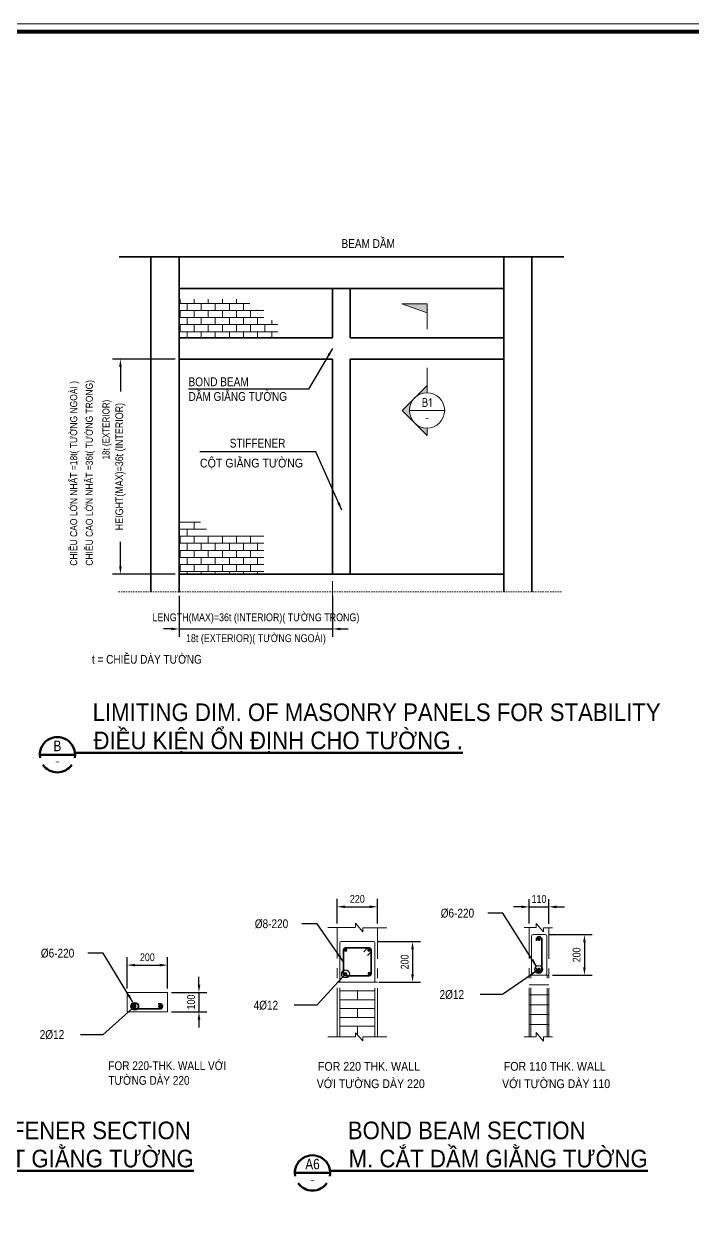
# Model space of a CAD drawing. Header units: millimetres. Extents: x -88960 to 836140, y 175458 to 320791.
# Drawn here: x 788214 to 805283, y 202970 to 233358 of the extents above; entities that cross this region are included whole.
import ezdxf
from ezdxf.enums import TextEntityAlignment as Align

# ---------------------------------------------------------------- set-up
doc = ezdxf.new("R2010")
doc.units = ezdxf.units.MM
doc.header["$LTSCALE"] = 1000
doc.linetypes.add('CENTER', pattern=[2, 1.25, -0.25, 0.25, -0.25])
doc.linetypes.add('DOT', pattern=[0.25, 0, -0.25])
doc.layers.get('0').update_dxf_attribs({"linetype": 'CONTINUOUS'})
doc.layers.get('DEFPOINTS').update_dxf_attribs({"linetype": 'CONTINUOUS'})
for name, color, linetype, lineweight in [('Ap0101_grid', 145, 'CENTER', 18), ('Ap0102_dim', 145, 'CONTINUOUS', 25), ('Ap0104_leader', 145, 'CONTINUOUS', 25), ('Ap0202_T', 141, 'CONTINUOUS', 25), ('Ap0205_T', 253, 'CONTINUOUS', 50), ('Ap0310_PSS', 130, 'CONTINUOUS', 18), ('Ap0311_H', 8, 'CONTINUOUS', 15), ('Ap0314_Kh', 253, 'CONTINUOUS', 15), ('Ap0402_Reinf.S', 6, 'CONTINUOUS', 35)]:
    doc.layers.add(name, color=color, linetype=linetype, lineweight=lineweight)
doc.styles.add('Arial', font='arial.ttf', dxfattribs={"width": 0.8})
doc.styles.add('ISOCP', font='isocp.shx')
doc.styles.add('S-TEXT18', font='ISOCP.shx')
doc.styles.add('S-TEXT25', font='VN_VNI.shx', dxfattribs={"width": 0.85})
doc.styles.add('S-TEXT50', font='VHELVEN_0.TTF', dxfattribs={"width": 0.9})
doc.dimstyles.new('SDIM_100_STD', dxfattribs={"dimscale": 100, "dimtxt": 2, "dimasz": 2, "dimexe": 2, "dimexo": 1, "dimgap": 1, "dimtad": 1, "dimdec": 0, "dimtxsty": 'S-TEXT25', "dimcen": 2.5, "dimdle": 2, "dimclrd": 256, "dimclre": 256, "dimclrt": 7, "dimadec": 0, "dimazin": 0, "dimtfac": 1, "dimtdec": 0, "dimtix": 1, "dimtmove": 0, "dimatfit": 3, "dimfxl": 1, "dimarcsym": 0})
pattern_1 = [(0, (754185.3, 182788.11), (0, 180.18), []), (90, (754185.3, 182788.11), (-180.18, 180.18), [180.18, -180.18])]

# ---------------------------------------------------------------- blocks, each defined once
blk = doc.blocks.new('*D979')
at = {"layer": 'Ap0104_leader', "lineweight": -2, "transparency": 16777216}
for p, q in [((792082, 224793), (790481, 224793)), ((790681, 224593), (790681, 223966)), ((790681, 219497), (790681, 220123)), ((792082, 219297), (790481, 219297))]:
    blk.add_line(p, q, dxfattribs=at)
at = {"layer": 'Ap0104_leader', "transparency": 16777216}
for points in [[(790648, 224593), (790714, 224593), (790681, 224793)], [(790648, 219497), (790714, 219497), (790681, 219297)]]:
    blk.add_solid(points, dxfattribs=at)
at = {"layer": 'DEFPOINTS', "color": 0, "transparency": 16777216}
for p in [(792182, 224793), (790681, 219297), (792182, 219297)]:
    blk.add_point(p, dxfattribs=at)
at = {"layer": 'Ap0104_leader', "color": 7, "transparency": 16777216, "insert": (790681, 222045), "char_height": 200, "attachment_point": 5, "rotation": 90, "style": 'S-TEXT25'}
blk.add_mtext('HEIGHT(MAX)=36t (INTERIOR)', dxfattribs=at)
blk = doc.blocks.new('*D988')
at = {"layer": 'Ap0102_dim', "lineweight": -2, "transparency": 16777216}
for p, q in [((796213, 210370), (796213, 211000)), ((797249, 210370), (797249, 211000)), ((796413, 210800), (797049, 210800))]:
    blk.add_line(p, q, dxfattribs=at)
at = {"layer": 'Ap0102_dim', "transparency": 16777216}
for points in [[(796413, 210833), (796413, 210766), (796213, 210800)], [(797049, 210833), (797049, 210766), (797249, 210800)]]:
    blk.add_solid(points, dxfattribs=at)
at = {"layer": 'DEFPOINTS', "color": 0, "transparency": 16777216}
for p in [(797249, 210800), (796213, 210270), (797249, 210270)]:
    blk.add_point(p, dxfattribs=at)
at = {"layer": 'Ap0102_dim', "color": 7, "transparency": 16777216, "insert": (796731, 211000), "char_height": 200, "attachment_point": 5, "style": 'S-TEXT25'}
blk.add_mtext('220', dxfattribs=at)
blk = doc.blocks.new('*D989')
at = {"layer": 'Ap0102_dim', "lineweight": -2, "transparency": 16777216}
for p, q in [((801123, 210370), (801123, 210997)), ((801619, 210365), (801619, 210997)), ((800923, 210797), (800723, 210797)), ((801123, 210797), (801619, 210797)), ((801819, 210797), (802019, 210797))]:
    blk.add_line(p, q, dxfattribs=at)
at = {"layer": 'Ap0102_dim', "transparency": 16777216}
for points in [[(800923, 210830), (800923, 210763), (801123, 210797)], [(801819, 210830), (801819, 210763), (801619, 210797)]]:
    blk.add_solid(points, dxfattribs=at)
at = {"layer": 'DEFPOINTS', "color": 0, "transparency": 16777216}
for p in [(801619, 210797), (801123, 210270), (801619, 210265)]:
    blk.add_point(p, dxfattribs=at)
at = {"layer": 'Ap0102_dim', "color": 7, "transparency": 16777216, "insert": (801371, 210997), "char_height": 200, "attachment_point": 5, "style": 'S-TEXT25'}
blk.add_mtext('110', dxfattribs=at)
blk = doc.blocks.new('*D990')
at = {"layer": 'Ap0102_dim', "lineweight": -2, "transparency": 16777216}
for p, q in [((797250, 209909), (798341, 209909)), ((798141, 209709), (798141, 209073)), ((797277, 208873), (798341, 208873))]:
    blk.add_line(p, q, dxfattribs=at)
at = {"layer": 'Ap0102_dim', "transparency": 16777216}
for points in [[(798107, 209709), (798174, 209709), (798141, 209909)], [(798107, 209073), (798174, 209073), (798141, 208873)]]:
    blk.add_solid(points, dxfattribs=at)
at = {"layer": 'DEFPOINTS', "color": 0, "transparency": 16777216}
for p in [(797150, 209909), (797177, 208873), (798141, 208873)]:
    blk.add_point(p, dxfattribs=at)
at = {"layer": 'Ap0102_dim', "color": 7, "transparency": 16777216, "insert": (797941, 209391), "char_height": 200, "attachment_point": 5, "rotation": 90, "style": 'S-TEXT25'}
blk.add_mtext('200', dxfattribs=at)
blk = doc.blocks.new('*D991')
at = {"layer": 'Ap0102_dim', "lineweight": -2, "transparency": 16777216}
for p, q in [((801628, 210089), (802731, 210089)), ((802531, 209889), (802531, 209253)), ((801719, 209053), (802731, 209053))]:
    blk.add_line(p, q, dxfattribs=at)
at = {"layer": 'Ap0102_dim', "transparency": 16777216}
for points in [[(802497, 209889), (802564, 209889), (802531, 210089)], [(802497, 209253), (802564, 209253), (802531, 209053)]]:
    blk.add_solid(points, dxfattribs=at)
at = {"layer": 'DEFPOINTS', "color": 0, "transparency": 16777216}
for p in [(801528, 210089), (801619, 209053), (802531, 209053)]:
    blk.add_point(p, dxfattribs=at)
at = {"layer": 'Ap0102_dim', "color": 7, "transparency": 16777216, "insert": (802331, 209571), "char_height": 200, "attachment_point": 5, "rotation": 90, "style": 'S-TEXT25'}
blk.add_mtext('200', dxfattribs=at)
blk = doc.blocks.new('*D997')
at = {"layer": 'Ap0102_dim', "lineweight": -2, "transparency": 16777216}
for p, q in [((792687, 208813), (792687, 209013)), ((791987, 208613), (792887, 208613)), ((792687, 208613), (792687, 208117)), ((791987, 208117), (792887, 208117)), ((792687, 207917), (792687, 207717))]:
    blk.add_line(p, q, dxfattribs=at)
at = {"layer": 'Ap0102_dim', "transparency": 16777216}
for points in [[(792654, 208813), (792721, 208813), (792687, 208613)], [(792654, 207917), (792721, 207917), (792687, 208117)]]:
    blk.add_solid(points, dxfattribs=at)
at = {"layer": 'DEFPOINTS', "color": 0, "transparency": 16777216}
for p in [(791887, 208613), (791887, 208117), (792687, 208117)]:
    blk.add_point(p, dxfattribs=at)
at = {"layer": 'Ap0102_dim', "color": 7, "transparency": 16777216, "insert": (792487, 208365), "char_height": 200, "attachment_point": 5, "rotation": 90, "style": 'S-TEXT25'}
blk.add_mtext('100', dxfattribs=at)
blk = doc.blocks.new('*D998')
at = {"layer": 'Ap0102_dim', "lineweight": -2, "transparency": 16777216}
for p, q in [((790851, 208713), (790851, 209509)), ((791887, 208713), (791887, 209509)), ((791051, 209309), (791687, 209309))]:
    blk.add_line(p, q, dxfattribs=at)
at = {"layer": 'Ap0102_dim', "transparency": 16777216}
for points in [[(791051, 209342), (791051, 209275), (790851, 209309)], [(791687, 209342), (791687, 209275), (791887, 209309)]]:
    blk.add_solid(points, dxfattribs=at)
at = {"layer": 'DEFPOINTS', "color": 0, "transparency": 16777216}
for p in [(791887, 209309), (790851, 208613), (791887, 208613)]:
    blk.add_point(p, dxfattribs=at)
at = {"layer": 'Ap0102_dim', "color": 7, "transparency": 16777216, "insert": (791369, 209509), "char_height": 200, "attachment_point": 5, "style": 'S-TEXT25'}
blk.add_mtext('200', dxfattribs=at)
blk = doc.blocks.new('S007')
at = {"layer": 'Ap0202_T', "lineweight": 25, "style": 'ISOCP', "width": 1}
blk.add_attdef('SSCALE', text='', height=2.5, dxfattribs=at).set_placement((0, -2.36), align=Align.TOP_CENTER)
at = {"layer": 'Ap0205_T', "ltscale": 100, "style": 'Arial', "width": 0.8}
for tag, p in [('HEADING_1', (0, 7.99)), ('%%UHEADING_2', (0, 0))]:
    blk.add_attdef(tag, text='', height=5, dxfattribs=at).set_placement(p, align=Align.BOTTOM_CENTER)
blk = doc.blocks.new('S008')
at = {"color": 0}
blk.add_line((-5, 0), (5, 0), dxfattribs=at)
for start_param, end_param in [(6.107277, 9.600681), (10.037379, 11.953764)]:
    blk.add_ellipse((0, 0), major_axis=(5, 0), ratio=1, start_param=start_param, end_param=end_param, dxfattribs=at)
at = {"layer": 'Ap0202_T', "style": 'Arial', "width": 0.8}
blk.add_attdef('DETT', text='', height=3, dxfattribs=at).set_placement((0, 0.11), align=Align.BOTTOM_CENTER)
at = {"layer": 'Ap0202_T', "lineweight": 35, "style": 'ISOCP', "width": 1}
blk.add_attdef('C/REF', text='', height=2, dxfattribs=at).set_placement((0, -0.88), align=Align.TOP_CENTER)
blk = doc.blocks.new('*D1004')
at = {"layer": 'Ap0202_T', "lineweight": -2, "transparency": 16777216}
for p, q in [((792182, 218747), (792182, 217697)), ((796101, 218747), (796101, 217697)), ((791982, 217897), (791782, 217897)), ((792182, 217897), (796101, 217897)), ((796301, 217897), (796501, 217897))]:
    blk.add_line(p, q, dxfattribs=at)
at = {"layer": 'Ap0202_T', "transparency": 16777216}
for points in [[(791982, 217931), (791982, 217864), (792182, 217897)], [(796301, 217931), (796301, 217864), (796101, 217897)]]:
    blk.add_solid(points, dxfattribs=at)
at = {"layer": 'DEFPOINTS', "color": 0, "transparency": 16777216}
for p in [(792182, 218847), (796101, 218847), (796101, 217897)]:
    blk.add_point(p, dxfattribs=at)
at = {"layer": 'Ap0202_T', "color": 7, "transparency": 16777216, "char_height": 200, "attachment_point": 5, "style": 'S-TEXT25'}
for s, insert in [('LENGTH(MAX)=36t (INTERIOR)( TÖÔØNG TRONG)', (794142, 218164)), ('18t (EXTERIOR)( TÖÔØNG NGOAØI)', (794142, 217631))]:
    blk.add_mtext(s, dxfattribs=dict(at, insert=insert))
blk = doc.blocks.new('S002h')
h = blk.add_hatch(color=256)
h.paths.add_polyline_path([(0, -7.07), (0, -5, -0.198356), (-3.53, -3.54)])
h.paths.add_polyline_path([(0, 5), (0, 7.07), (-7.07, 0), (-3.54, -3.53, -0.667404)])
at = {"color": 0, "linetype": 'ByBlock'}
for p, q in [((0, 7.07), (-7.07, 0)), ((-7.07, 0), (0, -7.07)), ((0, -7.07), (0, -5))]:
    blk.add_line(p, q, dxfattribs=at)
at = {"color": 0}
blk.add_line((5, 0), (-5, 0), dxfattribs=at)
at = {"color": 0, "linetype": 'ByBlock'}
blk.add_lwpolyline([(0, 5), (0, 12.07)], dxfattribs=at)
at = {"color": 0}
blk.add_circle((0, 0), 5, dxfattribs=at)
at = {"color": 0, "linetype": 'ByBlock', "style": 'ISOCP'}
blk.add_attdef('SM', text='', height=2.5, dxfattribs=at).set_placement((0, 1), align=Align.CENTER)
at = {"color": 7, "linetype": 'ByBlock', "style": 'ISOCP'}
blk.add_attdef('DN', text='', height=2, dxfattribs=at).set_placement((0, -1), align=Align.TOP_CENTER)
blk = doc.blocks.new('S002ht')
at = {"linetype": 'ByBlock'}
blk.add_hatch(color=0, dxfattribs=at).paths.add_polyline_path([(0, 4.64), (0, 7.14), (-7.14, 7.14)])
at = {"color": 0, "linetype": 'ByBlock'}
blk.add_line((0, 0), (0, 7.14), dxfattribs=at)
blk.add_lwpolyline([(0, 7.14), (-7.14, 7.14), (0, 4.64)], close=True, dxfattribs=at)
blk = doc.blocks.new('*D1005')
at = {"layer": 'Ap0104_leader', "lineweight": -2, "transparency": 16777216}
for p, q in [((792082, 224793), (790481, 224793)), ((790681, 224593), (790681, 223966)), ((790681, 219497), (790681, 220123)), ((792082, 219297), (790481, 219297))]:
    blk.add_line(p, q, dxfattribs=at)
at = {"layer": 'Ap0104_leader', "transparency": 16777216}
for points in [[(790648, 224593), (790714, 224593), (790681, 224793)], [(790648, 219497), (790714, 219497), (790681, 219297)]]:
    blk.add_solid(points, dxfattribs=at)
at = {"layer": 'DEFPOINTS', "color": 0, "transparency": 16777216}
for p in [(792182, 224793), (790681, 219297), (792182, 219297)]:
    blk.add_point(p, dxfattribs=at)
at = {"layer": 'Ap0104_leader', "color": 7, "transparency": 16777216, "insert": (790681, 222045), "char_height": 200, "attachment_point": 5, "rotation": 90, "style": 'S-TEXT25'}
blk.add_mtext('HEIGHT(MAX)=36t (INTERIOR)', dxfattribs=at)
blk = doc.blocks.new('*D1006')
at = {"layer": 'Ap0202_T', "lineweight": -2, "transparency": 16777216}
for p, q in [((792182, 218747), (792182, 217697)), ((796101, 218747), (796101, 217697)), ((791982, 217897), (791782, 217897)), ((792182, 217897), (796101, 217897)), ((796301, 217897), (796501, 217897))]:
    blk.add_line(p, q, dxfattribs=at)
at = {"layer": 'Ap0202_T', "transparency": 16777216}
for points in [[(791982, 217931), (791982, 217864), (792182, 217897)], [(796301, 217931), (796301, 217864), (796101, 217897)]]:
    blk.add_solid(points, dxfattribs=at)
at = {"layer": 'DEFPOINTS', "color": 0, "transparency": 16777216}
for p in [(792182, 218847), (796101, 218847), (796101, 217897)]:
    blk.add_point(p, dxfattribs=at)
at = {"layer": 'Ap0202_T', "color": 7, "transparency": 16777216, "char_height": 200, "attachment_point": 5, "style": 'S-TEXT25'}
for s, insert in [('LENGTH(MAX)=36t (INTERIOR)( TÖÔØNG TRONG)', (794142, 218164)), ('18t (EXTERIOR)( TÖÔØNG NGOAØI)', (794142, 217631))]:
    blk.add_mtext(s, dxfattribs=dict(at, insert=insert))
blk = doc.blocks.new('CHG_XX_Khung ten')
blk.add_lwpolyline([(15, 579), (826, 579), (826, 15), (15, 15)], close=True)
at = {"color": 4, "linetype": 'Continuous', "const_width": 1}
blk.add_lwpolyline([(17, 577), (824, 577), (824, 17), (17, 17)], close=True, dxfattribs=at)

msp = doc.modelspace()

# ---------------------------------------------------------------- hatches: boundary and pattern name
at = {"layer": 'Ap0311_H'}
h = msp.add_hatch(dxfattribs=at)
h.set_pattern_fill('AR-B816', color=256, scale=22.5225, style=0)
h.set_pattern_definition(pattern_1)
h.paths.add_polyline_path([(794344.3406, 226053.83684), (793983.9806, 226053.83684), (793983.9806, 226324.10684), (792182.1806, 226324.10684), (792182.1806, 225333.11684), (794704.7006, 225333.11684), (794704.7006, 225783.56684), (794344.3406, 225783.56684)])
h = msp.add_hatch(dxfattribs=at)
h.set_pattern_fill('AR-B816', color=256, scale=22.5225, style=0)
h.set_pattern_definition(pattern_1)
h.paths.add_polyline_path([(794344.3406, 220265.55434), (792182.1806, 220265.55434), (792182.1806, 219297.08684), (794344.3406, 219297.08684)])

# ---------------------------------------------------------------- linework, layer by layer
at = {"layer": 'Ap0101_grid', "linetype": 'DOT', "ltscale": 0.25}
msp.add_line((790650.6506, 218846.63684), (802001.9906, 218846.63684), dxfattribs=at)
at = {"layer": 'Ap0101_grid'}
for p, q in [((796213.16981, 207476.80698), (796213.16981, 210269.59698)), ((797249.20481, 207472.41481), (797249.20481, 210265.20481)), ((801123.07481, 207476.80698), (801123.07481, 210269.59698)), ((801618.56981, 207472.41481), (801618.56981, 210265.20481)), ((796213.16981, 208873.20198), (796285.24181, 208873.20198)), ((796285.24181, 207476.80698), (796285.24181, 208873.20198)), ((797177.13281, 207472.41481), (797177.13281, 208873.20198)), ((797177.13281, 208873.20198), (797249.20481, 208873.20198)), ((801123.07481, 209053.38198), (801618.56981, 209053.38198)), ((801123.07481, 208801.12998), (801618.56981, 208801.12998)), ((801159.11081, 207476.80698), (801159.11081, 209053.38198)), ((801582.53381, 207472.41481), (801582.53381, 209053.38198)), ((796285.24181, 208647.97698), (797177.13281, 208647.97698)), ((796731.18731, 208647.97698), (796731.18731, 208422.75198)), ((801123.07481, 208548.87798), (801618.56981, 208548.87798)), ((796285.24181, 208422.75198), (797177.13281, 208422.75198)), ((796285.24181, 208197.52698), (797177.13281, 208197.52698)), ((796731.18731, 208197.52698), (796731.18731, 207972.30198)), ((801123.07481, 208296.62598), (801618.56981, 208296.62598)), ((796285.24181, 207972.30198), (797177.13281, 207972.30198)), ((801123.07481, 208044.37398), (801618.56981, 208044.37398)), ((796285.24181, 207747.07698), (797177.13281, 207747.07698)), ((796731.18731, 207747.07698), (796731.18731, 207524.68516)), ((801123.07481, 207792.12198), (801618.56981, 207792.12198))]:
    msp.add_line(p, q, dxfattribs=at)
at = {"layer": 'Ap0202_T', "linetype": 'ByBlock'}
for p in [(796101.0956, 219297.08684), (792182.1806, 218846.63684)]:
    msp.add_point(p, dxfattribs=at)
at = {"layer": 'Ap0310_PSS'}
for p, q in [((801177.12881, 209098.42698), (801177.12881, 210044.37198)), ((801222.17381, 210089.41698), (801528.47981, 210089.41698)), ((801573.52481, 209098.42698), (801573.52481, 210044.37198)), ((796285.24181, 209882.20998), (796285.24181, 208873.20198)), ((796312.26881, 209909.23698), (797150.10581, 209909.23698)), ((797177.13281, 208873.20198), (797177.13281, 209882.20998)), ((796285.24181, 208873.20198), (797177.13281, 208873.20198)), ((790851.40012, 208117.14958), (790851.40012, 208612.64458)), ((790851.40012, 208612.64458), (791887.43512, 208612.64458)), ((791887.43512, 208117.14958), (791887.43512, 208612.64458)), ((790851.40012, 208117.14958), (791887.43512, 208117.14958))]:
    msp.add_line(p, q, dxfattribs=at)
for centre, radius, start, end in [((801222.17381, 210044.37198), 45.045, 90, 180), ((801528.47981, 210044.37198), 45.045, 0, 90), ((796312.26881, 209882.20998), 27.027, 90, 180), ((797150.10581, 209882.20998), 27.027, 0, 90), ((801222.17381, 209098.42698), 45.045, 180, 270), ((801528.47981, 209098.42698), 45.045, 270, 0)]:
    msp.add_arc(centre, radius, start, end, dxfattribs=at)
at = {"layer": 'Ap0311_H'}
for p, q in [((792182.1806, 220625.91434), (792722.7206, 220625.91434)), ((792563.64316, 220445.73434), (792563.64316, 220625.91434)), ((792182.1806, 220445.73434), (792878.01641, 220445.73434)), ((792383.46316, 220265.55434), (792383.46316, 220445.73434)), ((792182.1806, 220265.55434), (794344.3406, 220265.55434)), ((796101.0956, 219116.90684), (796101.0956, 218255.60803)), ((796684.38033, 210269.59698), (796684.38033, 210377.12838)), ((796684.38033, 210377.12838), (796871.13917, 210157.67341)), ((801295.47075, 210376.03103), (801482.22958, 210156.39324)), ((801295.47075, 210269.59698), (801295.47075, 210376.03103)), ((795974.69579, 210269.59698), (796684.38033, 210269.59698)), ((796871.13917, 210157.67341), (796871.13917, 210265.20481)), ((796871.13917, 210265.20481), (797487.44448, 210265.20481)), ((800992.41352, 210269.59698), (801295.47075, 210269.59698)), ((801482.22958, 210156.39324), (801482.22958, 210265.20481)), ((801482.22958, 210265.20481), (801711.43594, 210265.20481)), ((796684.38033, 207575.0115), (796871.13917, 207374.21049)), ((796684.38033, 207476.80698), (796684.38033, 207575.0115)), ((801295.47075, 207584.33838), (801482.22958, 207364.88341)), ((801295.47075, 207476.80698), (801295.47075, 207584.33838)), ((795974.69579, 207476.80698), (796684.38033, 207476.80698)), ((796871.13917, 207374.21049), (796871.13917, 207472.41481)), ((796871.13917, 207472.41481), (797487.44448, 207472.41481)), ((800992.41352, 207476.80698), (801295.47075, 207476.80698)), ((801482.22958, 207364.88341), (801482.22958, 207472.41481)), ((801482.22958, 207472.41481), (801711.43594, 207472.41481))]:
    msp.add_line(p, q, dxfattribs=at)
msp.add_circle((791047.03807, 208256.03579), 90.09, dxfattribs=at)
at = {"layer": 'Ap0402_Reinf.S'}
for p, q in [((790650.6506, 227405.18684), (802001.9906, 227405.18684)), ((791461.4606, 218846.63684), (791461.4606, 227405.18684)), ((792182.1806, 218846.63684), (792182.1806, 227405.18684)), ((800470.4606, 218846.63684), (800470.4606, 227405.18684)), ((801191.1806, 218846.63684), (801191.1806, 227405.18684)), ((792182.1806, 226594.37684), (800470.4606, 226594.37684)), ((796101.0956, 226594.37684), (796101.0956, 225333.11684)), ((796551.5456, 226594.37684), (796551.5456, 225333.11684)), ((792182.1806, 225333.11684), (796101.0956, 225333.11684)), ((796551.5456, 225333.11684), (800470.4606, 225333.11684)), ((792182.1806, 224792.57684), (796101.0956, 224792.57684)), ((796101.0956, 224792.57684), (796101.0956, 219297.08684)), ((796551.5456, 224792.57684), (800470.4606, 224792.57684)), ((796551.5456, 224792.57684), (796551.5456, 219297.08684)), ((792182.1806, 219297.08684), (800470.4606, 219297.08684)), ((796375.33181, 209089.41798), (796375.33181, 209693.02098)), ((796429.38581, 209747.07498), (797032.98881, 209747.07498)), ((796895.93306, 209651.52011), (796991.48794, 209747.07498)), ((797087.04281, 209089.41798), (797087.04281, 209693.02098)), ((796991.48794, 209555.96523), (797087.04281, 209651.52011)), ((796429.38581, 209035.36398), (797032.98881, 209035.36398))]:
    msp.add_line(p, q, dxfattribs=at)
for points in [[(801304.28898, 209925.17023), (801304.28898, 209970.21523, -1), (801439.42398, 209970.21523), (801439.42398, 209197.24303, -1), (801304.28898, 209197.24303), (801304.28898, 209242.28803)], [(791642.98342, 208323.60329), (791688.02842, 208323.60329, -1), (791688.02842, 208188.46829), (791047.03807, 208188.46829, -1), (791047.03807, 208323.60329), (791092.08307, 208323.60329)]]:
    msp.add_lwpolyline(points, format="xyb", dxfattribs=at)
at = {"layer": 'Ap0402_Reinf.S', "const_width": 45.045}
for points in [[(801349.33398, 209970.21523, 1), (801394.37898, 209970.21523, 1)], [(796408.98618, 209694.53683, 1), (796454.03118, 209694.53683, 1)], [(797007.09275, 209694.53683, 1), (797052.13775, 209694.53683, 1)], [(796408.98618, 209084.09984, 1), (796454.03118, 209084.09984, 1)], [(797013.55867, 209090.55959, 1), (797058.60367, 209090.55959, 1)], [(801349.33398, 209197.24303, 1), (801394.37898, 209197.24303, 1)], [(791024.51557, 208256.03579, 1), (791069.56057, 208256.03579, 1)], [(791664.83355, 208253.30205, 1), (791709.87855, 208253.30205, 1)]]:
    msp.add_lwpolyline(points, format="xyb", close=True, dxfattribs=at)
at = {"layer": 'Ap0402_Reinf.S'}
for centre, start, end in [((796429.38581, 209693.02098), 90, 180), ((797032.98881, 209693.02098), 0, 90), ((796429.38581, 209089.41798), 180, 270), ((797032.98881, 209089.41798), 270, 0)]:
    msp.add_arc(centre, 54.054, start, end, dxfattribs=at)

# ---------------------------------------------------------------- block references
at = {"layer": 'Ap0202_T'}
ref = msp.add_blockref('S007', (789521.54319, 214824.20272), dxfattribs=dict(at, xscale=90.09, yscale=90.09, zscale=90.09))
ref.add_attrib('HEADING_1', 'LIMITING DIM. OF MASONRY PANELS FOR STABILITY', (789971.99319, 215544.02182), dxfattribs={"layer": 'Ap0205_T', "ltscale": 100, "height": 450.45, "style": 'S-TEXT50', "width": 0.9})
ref.add_attrib('%%UHEADING_2', '%%U   ÑIEÀU KIEÄN OÅN ÑÒNH CHO TÖÔØNG .', (789521.54319, 214824.20272), dxfattribs={"layer": 'Ap0205_T', "ltscale": 100, "height": 450.45, "style": 'S-TEXT50', "width": 0.9})
ref = msp.add_blockref('S007', (784507.61749, 204141.57838), dxfattribs=dict(at, xscale=90.09, yscale=90.09, zscale=90.09))
ref.add_attrib('HEADING_1', 'WALL STIFFENER SECTION', (784958.06749, 204861.39748), dxfattribs={"layer": 'Ap0205_T', "ltscale": 100, "height": 450.45, "style": 'S-TEXT50', "width": 0.9})
ref.add_attrib('%%UHEADING_2', '%%U   M. CAÉT COÄT GIAÈNG TÖÔØNG', (784507.61749, 204141.57838), dxfattribs={"layer": 'Ap0205_T', "ltscale": 100, "height": 450.45, "style": 'S-TEXT50', "width": 0.9})
ref = msp.add_blockref('S007', (796036.99775, 204141.57838), dxfattribs=dict(at, xscale=90.09, yscale=90.09, zscale=90.09))
ref.add_attrib('HEADING_1', 'BOND BEAM SECTION', (796487.44775, 204861.39748), dxfattribs={"layer": 'Ap0205_T', "ltscale": 100, "height": 450.45, "style": 'S-TEXT50', "width": 0.9})
ref.add_attrib('%%UHEADING_2', '%%U   M. CAÉT DAÀM GIAÈNG TÖÔØNG', (796036.99775, 204141.57838), dxfattribs={"layer": 'Ap0205_T', "ltscale": 100, "height": 450.45, "style": 'S-TEXT50', "width": 0.9})
at = {"layer": 'Ap0205_T'}
ref = msp.add_blockref('S008', (789071.09319, 214683.97525), dxfattribs=dict(at, xscale=90.09, yscale=90.09, zscale=90.09))
ref.add_attrib('DETT', 'B', dxfattribs={"layer": 'Ap0202_T', "height": 270.27, "style": 'S-TEXT50', "width": 0.8}).set_placement((789071.09319, 214693.50046), align=Align.BOTTOM_CENTER)
ref.add_attrib('C/REF', '-', dxfattribs={"layer": 'Ap0202_T', "lineweight": 35, "height": 180.18, "style": 'S-TEXT18', "width": 1}).set_placement((789071.09319, 214605.1465), align=Align.TOP_CENTER)
ref = msp.add_blockref('S008', (795586.54775, 203999.94006), dxfattribs=dict(at, xscale=90.09, yscale=90.09, zscale=90.09))
ref.add_attrib('DETT', 'A6', dxfattribs={"layer": 'Ap0202_T', "height": 270.27, "style": 'S-TEXT50', "width": 0.8}).set_placement((795586.54775, 204009.46526), align=Align.BOTTOM_CENTER)
ref.add_attrib('C/REF', '-', dxfattribs={"layer": 'Ap0202_T', "lineweight": 35, "height": 180.18, "style": 'S-TEXT18', "width": 1}).set_placement((795586.54775, 203921.11131), align=Align.TOP_CENTER)
at = {"layer": 'Ap0311_H', "xscale": 90.09, "yscale": 90.09, "zscale": 90.09}
msp.add_blockref('S002ht', (798511.00364, 225558.34184), dxfattribs=at)
msp.add_blockref('S002h', (798511.00364, 223479.86399), dxfattribs=at).add_auto_attribs({'SM': 'B1', 'DN': '-'})

# ---------------------------------------------------------------- texts
at = {"layer": 'Ap0202_T', "style": 'S-TEXT25', "width": 0.9}
for s, p in [('CHIEÀU CAO LÔÙN NHAÁT =18t( TÖÔØNG NGOAØI )', (789577.49032, 219513.01481)), ('CHIEÀU CAO LÔÙN NHAÁT =36t( TÖÔØNG TRONG)', (789976.12295, 219513.01481))]:
    msp.add_text(s, height=180.18, rotation=90, dxfattribs=at).set_placement(p)
at = {"layer": 'Ap0202_T', "style": 'S-TEXT25'}
for s, width, p in [('COÄT GIAÈNG TÖÔØNG', 0.9, (792711.88262, 222022.24068)), ('t = CHIEÀU DAØY TÖÔØNG', 0.85, (789953.76069, 217008.99462)), ('FOR 220 THK. WALL', 0.9, (795724.75041, 206609.52495)), ('FOR 110 THK. WALL', 0.9, (800470.97897, 206609.52495)), ('VÔÙI TÖÔØNG DAØY 220', 0.9, (795693.72559, 206166.25242)), ('VÔÙI TÖÔØNG DAØY 110', 0.9, (800427.16792, 206166.25242))]:
    msp.add_text(s, height=225.225, dxfattribs=dict(at, width=width)).set_placement(p)
at = {"layer": 'Ap0202_T', "char_height": 225.225, "style": 'S-TEXT25'}
for s, insert, attachment_point in [('BEAM DAÀM', (796326.3206, 227743.02434), 4), ('BOND BEAM\\PDAÀM GIAÈNG TÖÔØNG', (792420.80054, 224022.54543), 4), ('\\A1;STIFFENER', (794894.55314, 222641.11084), 6), ('%%C6-220', (798859.97168, 210633.18486), 4), ('%%C8-220', (794111.7915, 210361.34793), 4), ('%%C6-220', (788648.79994, 209610.61367), 4), ('\\A1;2%%C12', (798831.01418, 208554.15411), 4), ('\\A1;4%%C12', (794082.834, 208282.31719), 4), ('\\A1;2%%C12', (788619.84244, 207531.58292), 4)]:
    msp.add_mtext(s, dxfattribs=dict(at, insert=insert, attachment_point=attachment_point))
at = {"layer": 'Ap0202_T', "insert": (790340.22884, 223752.24247), "char_height": 180.18, "attachment_point": 6, "rotation": 90, "style": 'S-TEXT25'}
msp.add_mtext('18t (EXTERIOR)', dxfattribs=at)
at = {"layer": 'Ap0202_T', "insert": (790372.40111, 206851.9704), "char_height": 225.225, "width": 3373.9494416, "attachment_point": 1, "style": 'S-TEXT25'}
msp.add_mtext('FOR 220-THK. WALL VÔÙI TÖÔØNG DAØY 220', dxfattribs=at)

# ---------------------------------------------------------------- dimensions: what is measured, and where the dimension line sits
at = {"layer": 'Ap0102_dim'}
for base, p1, p2, text, picture, middle in [((797249.20481, 210799.79309), (796213.16981, 210269.59698), (797249.20481, 210269.59698), '220', '*D988', (796731.18731, 210999.79309)), ((801618.56981, 210796.58221), (801123.07481, 210269.59698), (801618.56981, 210265.20481), '110', '*D989', (801370.82231, 210996.58221)), ((791887.43512, 209308.73412), (790851.40012, 208612.64458), (791887.43512, 208612.64458), '200', '*D998', (791369.41762, 209508.73412))]:
    dim = msp.add_linear_dim(base=base, p1=p1, p2=p2, text=text, dimstyle='SDIM_100_STD', dxfattribs=at)
    dim.commit()
    dim.dimension.update_dxf_attribs({"geometry": picture, "text_midpoint": middle})
for base, p1, p2, text, picture, middle in [((802530.68753, 209053.38198), (801528.47981, 210089.41698), (801618.56981, 209053.38198), '200', '*D991', (802330.68753, 209571.39948)), ((798140.7195, 208873.20198), (797150.10581, 209909.23698), (797177.13281, 208873.20198), '200', '*D990', (797940.7195, 209391.21948)), ((792687.24873, 208117.14958), (791887.43512, 208612.64458), (791887.43512, 208117.14958), '100', '*D997', (792487.24873, 208364.89708))]:
    dim = msp.add_linear_dim(base=base, p1=p1, p2=p2, angle=90, text=text, dimstyle='SDIM_100_STD', dxfattribs=at)
    dim.commit()
    dim.dimension.update_dxf_attribs({"geometry": picture, "text_midpoint": middle})
at = {"layer": 'Ap0104_leader'}
for picture in ['*D979', '*D1005']:
    dim = msp.add_linear_dim(base=(790681.09155, 219297.08684), p1=(792182.1806, 224792.57684), p2=(792182.1806, 219297.08684), angle=90, text='HEIGHT(MAX)=36t (INTERIOR)', dimstyle='SDIM_100_STD', override={"dimtad": 0}, dxfattribs=at)
    dim.commit()
    dim.dimension.update_dxf_attribs({"geometry": picture, "text_midpoint": (790681.09155, 222044.83184)})
at = {"layer": 'Ap0202_T'}
for picture in ['*D1004', '*D1006']:
    dim = msp.add_linear_dim(base=(796101.0956, 217897.41984), p1=(792182.1806, 218846.63684), p2=(796101.0956, 218846.63684), text='LENGTH(MAX)=36t (INTERIOR)( TÖÔØNG TRONG)\\X18t (EXTERIOR)( TÖÔØNG NGOAØI)', dimstyle='SDIM_100_STD', dxfattribs=at)
    dim.commit()
    dim.dimension.update_dxf_attribs({"geometry": picture, "text_midpoint": (794141.6381, 217897.41984)})

# ---------------------------------------------------------------- leaders
at = {"layer": 'Ap0104_leader', "annotation_type": 0, "has_hookline": 1, "hookline_direction": 1, "text_width": 2506.96875}
msp.add_leader([(796101.0956, 225062.84684), (795481.23852, 224022.54543), (792430.71054, 224022.54543)], dimstyle='SDIM_100_STD', override={"dimtad": 0}, dxfattribs=at)
at = {"layer": 'Ap0104_leader'}
for points, override in [([(796101.0956, 225062.84684), (795481.23852, 224022.54543), (792420.80054, 224022.54543)], {"dimtad": 0}), ([(796332.07831, 220934.13566), (795674.93226, 222421.91576), (792706.20188, 222421.91576)], {"dimtad": 0}), ([(801310.34785, 209273.53295), (800450.26344, 210633.18486), (800060.09918, 210633.18486)], {"dimgap": 1, "dimtad": 0}), ([(796374.67237, 209392.87099), (795702.08327, 210361.34793), (795311.919, 210361.34793)], {"dimgap": 1, "dimtad": 0}), ([(790995.54412, 208364.89708), (790239.09171, 209610.61367), (789848.92744, 209610.61367)], {"dimgap": 1, "dimtad": 0}), ([(796431.50868, 209084.09984), (795694.23343, 208282.31719), (795122.0865, 208282.31719)], {"dimgap": 1, "dimtad": 0, "dimldrblk": 'DotBlank'}), ([(801361.8418, 209199.16391), (800442.41361, 208554.15411), (799870.26668, 208554.15411)], {"dimgap": 1, "dimtad": 0, "dimldrblk": 'DotBlank'}), ([(791047.03807, 208256.03579), (790231.24187, 207531.58292), (789659.09494, 207531.58292)], {"dimgap": 1, "dimtad": 0, "dimldrblk": 'DotBlank'})]:
    msp.add_leader(points, dimstyle='SDIM_100_STD', override=override, dxfattribs=at)

# ---------------------------------------------------------------- next in the draw order: block references
at = {"layer": 'Ap0314_Kh', "xscale": 100, "yscale": 100, "zscale": 100}
msp.add_blockref('CHG_XX_Khung ten', (752040.40192, 175457.91904), dxfattribs=at)

doc.saveas('drawing.dxf')
